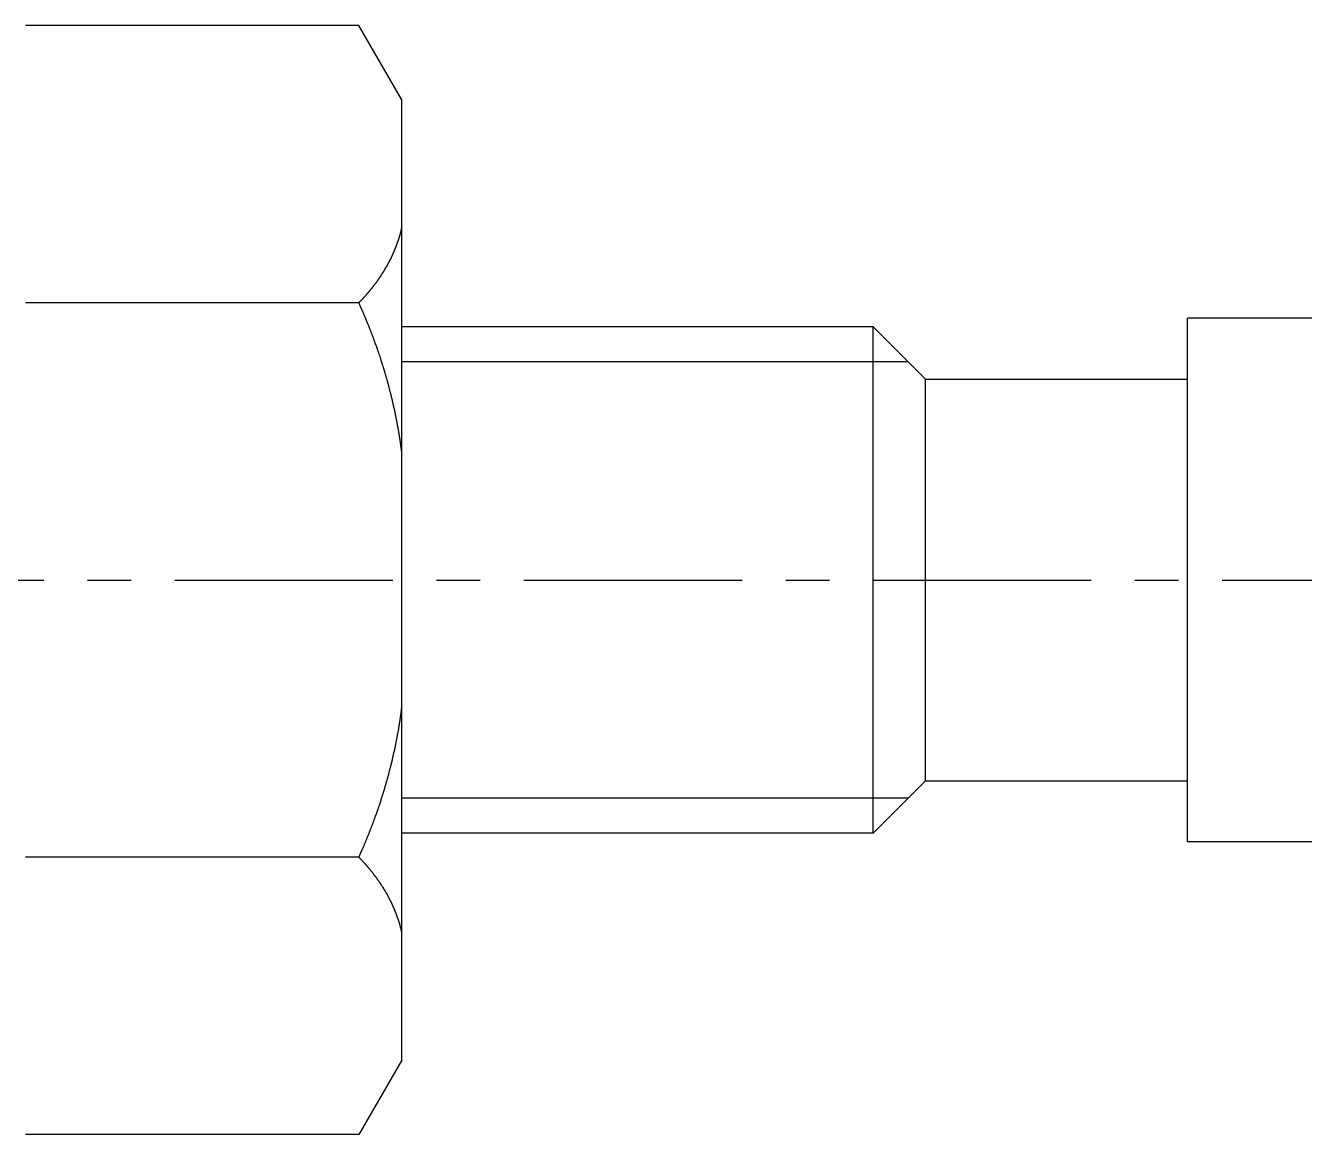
# Model space of a CAD drawing. Extents: x 56 to 259, y 61 to 128.
# Drawn here: x 98.27 to 105.59, y 108.2 to 114.55 of the extents above; entities that cross this region are included whole.
import ezdxf

# ---------------------------------------------------------------- set-up
doc = ezdxf.new("R2010")
doc.units = 0
doc.linetypes.add('CENTER', pattern=[2, 1.25, -0.25, 0.25, -0.25])
doc.layers.get('0').update_dxf_attribs({"linetype": 'CONTINUOUS'})
doc.layers.add('CENTER', color=1, linetype='CENTER')

msp = doc.modelspace()

# ---------------------------------------------------------------- linework, layer by layer
at = {"color": 7, "linetype": 'CONTINUOUS'}
for p, q in [((100.1776, 114.5481), (98.2688, 114.5481)), ((100.4232, 114.1227), (100.1776, 114.5481)), ((100.4232, 113.7543), (100.4232, 114.1227)), ((100.4232, 111.3727), (100.4232, 113.7543)), ((100.1776, 112.9604), (98.2688, 112.9604)), ((103.1232, 112.8227), (100.4232, 112.8227)), ((103.4232, 112.5227), (103.1232, 112.8227)), ((103.1232, 109.9227), (103.1232, 112.8227)), ((108.4232, 112.8727), (104.9232, 112.8727)), ((104.9232, 109.8727), (104.9232, 112.8727)), ((103.4232, 110.2227), (103.4232, 112.5227)), ((103.4232, 112.5227), (104.9232, 112.5227)), ((100.4232, 108.9911), (100.4232, 111.3727)), ((103.4232, 110.2227), (103.1232, 109.9227)), ((103.4232, 110.2227), (104.9232, 110.2227)), ((103.1232, 109.9227), (100.4232, 109.9227)), ((108.4232, 109.8727), (104.9232, 109.8727)), ((100.1776, 109.785), (98.2688, 109.785)), ((100.4232, 108.6227), (100.4232, 108.9911)), ((100.4232, 108.6227), (100.1776, 108.1973)), ((100.1776, 108.1973), (98.2688, 108.1973))]:
    msp.add_line(p, q, dxfattribs=at)
at = {"color": 3, "linetype": 'CONTINUOUS'}
for p, q in [((103.3232, 112.6227), (100.4232, 112.6227)), ((103.3232, 110.1227), (100.4232, 110.1227))]:
    msp.add_line(p, q, dxfattribs=at)
at = {"color": 7}
for points in [[(100.178, 112.96, 0), (100.179, 112.962, 0), (100.18, 112.963, 0), (100.181, 112.964, 0), (100.182, 112.965, 0), (100.184, 112.967, 0), (100.185, 112.968, 0), (100.186, 112.969, 0), (100.187, 112.97, 0), (100.188, 112.972, 0), (100.19, 112.973, 0), (100.191, 112.974, 0), (100.192, 112.975, 0), (100.193, 112.977, 0), (100.194, 112.978, 0), (100.196, 112.979, 0), (100.197, 112.98, 0), (100.198, 112.982, 0), (100.199, 112.983, 0), (100.2, 112.984, 0), (100.202, 112.985, 0), (100.203, 112.987, 0), (100.204, 112.988, 0), (100.205, 112.989, 0), (100.206, 112.99, 0), (100.207, 112.992, 0), (100.209, 112.993, 0), (100.21, 112.994, 0), (100.211, 112.996, 0), (100.212, 112.997, 0), (100.213, 112.998, 0), (100.214, 112.999, 0), (100.216, 113.001, 0), (100.217, 113.002, 0), (100.218, 113.003, 0), (100.219, 113.005, 0), (100.22, 113.006, 0), (100.221, 113.007, 0), (100.223, 113.009, 0), (100.224, 113.01, 0), (100.225, 113.011, 0), (100.226, 113.012, 0), (100.227, 113.014, 0), (100.228, 113.015, 0), (100.229, 113.016, 0), (100.23, 113.018, 0), (100.232, 113.019, 0), (100.233, 113.02, 0), (100.234, 113.022, 0), (100.235, 113.023, 0), (100.236, 113.024, 0), (100.237, 113.026, 0), (100.238, 113.027, 0), (100.239, 113.028, 0), (100.241, 113.03, 0), (100.242, 113.031, 0), (100.243, 113.032, 0), (100.244, 113.034, 0), (100.245, 113.035, 0), (100.246, 113.036, 0), (100.247, 113.038, 0), (100.248, 113.039, 0), (100.249, 113.04, 0), (100.25, 113.042, 0), (100.251, 113.043, 0), (100.253, 113.044, 0), (100.254, 113.046, 0), (100.255, 113.047, 0), (100.256, 113.049, 0), (100.257, 113.05, 0), (100.258, 113.051, 0), (100.259, 113.053, 0), (100.26, 113.054, 0), (100.261, 113.055, 0), (100.262, 113.057, 0), (100.263, 113.058, 0), (100.264, 113.059, 0), (100.265, 113.061, 0), (100.266, 113.062, 0), (100.267, 113.064, 0), (100.268, 113.065, 0), (100.27, 113.066, 0), (100.271, 113.068, 0), (100.272, 113.069, 0), (100.273, 113.071, 0), (100.274, 113.072, 0), (100.275, 113.073, 0), (100.276, 113.075, 0), (100.277, 113.076, 0), (100.278, 113.078, 0), (100.279, 113.079, 0), (100.28, 113.08, 0), (100.281, 113.082, 0), (100.282, 113.083, 0), (100.283, 113.085, 0), (100.284, 113.086, 0), (100.285, 113.087, 0), (100.286, 113.089, 0), (100.287, 113.09, 0), (100.288, 113.092, 0), (100.289, 113.093, 0), (100.29, 113.094, 0), (100.291, 113.096, 0), (100.292, 113.097, 0), (100.293, 113.099, 0), (100.294, 113.1, 0), (100.295, 113.102, 0), (100.296, 113.103, 0), (100.297, 113.104, 0), (100.298, 113.106, 0), (100.299, 113.107, 0), (100.3, 113.109, 0), (100.301, 113.11, 0), (100.302, 113.112, 0), (100.303, 113.113, 0), (100.304, 113.114, 0), (100.305, 113.116, 0), (100.305, 113.117, 0), (100.306, 113.119, 0), (100.307, 113.12, 0), (100.308, 113.122, 0), (100.309, 113.123, 0), (100.31, 113.125, 0), (100.311, 113.126, 0), (100.312, 113.128, 0), (100.313, 113.129, 0), (100.314, 113.13, 0), (100.315, 113.132, 0), (100.316, 113.133, 0), (100.317, 113.135, 0), (100.318, 113.136, 0), (100.319, 113.138, 0), (100.319, 113.139, 0), (100.32, 113.141, 0), (100.321, 113.142, 0), (100.322, 113.144, 0), (100.323, 113.145, 0), (100.324, 113.147, 0), (100.325, 113.148, 0), (100.326, 113.15, 0), (100.327, 113.151, 0), (100.328, 113.153, 0), (100.328, 113.154, 0), (100.329, 113.156, 0), (100.33, 113.157, 0), (100.331, 113.159, 0), (100.332, 113.16, 0), (100.333, 113.162, 0), (100.334, 113.163, 0), (100.335, 113.165, 0), (100.335, 113.166, 0), (100.336, 113.168, 0), (100.337, 113.169, 0), (100.338, 113.171, 0), (100.339, 113.172, 0), (100.34, 113.174, 0), (100.341, 113.175, 0), (100.341, 113.177, 0), (100.342, 113.178, 0), (100.343, 113.18, 0), (100.344, 113.181, 0), (100.345, 113.183, 0), (100.346, 113.184, 0), (100.346, 113.186, 0), (100.347, 113.187, 0), (100.348, 113.189, 0), (100.349, 113.19, 0), (100.35, 113.192, 0), (100.35, 113.193, 0), (100.351, 113.195, 0), (100.352, 113.196, 0), (100.353, 113.198, 0), (100.354, 113.2, 0), (100.354, 113.201, 0), (100.355, 113.203, 0), (100.356, 113.204, 0), (100.357, 113.206, 0), (100.358, 113.207, 0), (100.358, 113.209, 0), (100.359, 113.21, 0), (100.36, 113.212, 0), (100.361, 113.213, 0), (100.362, 113.215, 0), (100.362, 113.217, 0), (100.363, 113.218, 0), (100.364, 113.22, 0), (100.365, 113.221, 0), (100.365, 113.223, 0), (100.366, 113.224, 0), (100.367, 113.226, 0), (100.368, 113.228, 0), (100.368, 113.229, 0), (100.369, 113.231, 0), (100.37, 113.232, 0), (100.37, 113.234, 0), (100.371, 113.235, 0), (100.372, 113.237, 0), (100.373, 113.239, 0), (100.373, 113.24, 0), (100.374, 113.242, 0), (100.375, 113.243, 0), (100.376, 113.245, 0), (100.376, 113.246, 0), (100.377, 113.248, 0), (100.378, 113.25, 0), (100.378, 113.251, 0), (100.379, 113.253, 0), (100.38, 113.254, 0), (100.38, 113.256, 0), (100.381, 113.258, 0), (100.382, 113.259, 0), (100.382, 113.261, 0), (100.383, 113.262, 0), (100.384, 113.264, 0), (100.384, 113.266, 0), (100.385, 113.267, 0), (100.386, 113.269, 0), (100.386, 113.27, 0), (100.387, 113.272, 0), (100.388, 113.274, 0), (100.388, 113.275, 0), (100.389, 113.277, 0), (100.39, 113.278, 0), (100.39, 113.28, 0), (100.391, 113.282, 0), (100.392, 113.283, 0), (100.392, 113.285, 0), (100.393, 113.286, 0), (100.393, 113.288, 0), (100.394, 113.29, 0), (100.395, 113.291, 0), (100.395, 113.293, 0), (100.396, 113.295, 0), (100.396, 113.296, 0), (100.397, 113.298, 0), (100.398, 113.299, 0), (100.398, 113.301, 0), (100.399, 113.303, 0), (100.399, 113.304, 0), (100.4, 113.306, 0), (100.4, 113.308, 0), (100.401, 113.309, 0), (100.402, 113.311, 0), (100.402, 113.313, 0), (100.403, 113.314, 0), (100.403, 113.316, 0), (100.404, 113.317, 0), (100.404, 113.319, 0), (100.405, 113.321, 0), (100.405, 113.322, 0), (100.406, 113.324, 0), (100.407, 113.326, 0), (100.407, 113.327, 0), (100.408, 113.329, 0), (100.408, 113.331, 0), (100.409, 113.332, 0), (100.409, 113.334, 0), (100.41, 113.336, 0), (100.41, 113.337, 0), (100.411, 113.339, 0), (100.411, 113.341, 0), (100.412, 113.342, 0), (100.412, 113.344, 0), (100.413, 113.346, 0), (100.413, 113.347, 0), (100.414, 113.349, 0), (100.414, 113.351, 0), (100.415, 113.352, 0), (100.415, 113.354, 0), (100.416, 113.356, 0), (100.416, 113.357, 0), (100.416, 113.359, 0), (100.417, 113.361, 0), (100.417, 113.362, 0), (100.418, 113.364, 0), (100.418, 113.366, 0), (100.419, 113.367, 0), (100.419, 113.369, 0), (100.42, 113.371, 0), (100.42, 113.372, 0), (100.42, 113.374, 0), (100.421, 113.376, 0), (100.421, 113.377, 0), (100.422, 113.379, 0), (100.422, 113.381, 0), (100.422, 113.382, 0), (100.423, 113.384, 0), (100.423, 113.386, 0)], [(100.423, 112.11, 0), (100.423, 112.113, 0), (100.422, 112.116, 0), (100.422, 112.119, 0), (100.422, 112.122, 0), (100.421, 112.125, 0), (100.421, 112.128, 0), (100.42, 112.131, 0), (100.42, 112.134, 0), (100.42, 112.137, 0), (100.419, 112.14, 0), (100.419, 112.143, 0), (100.418, 112.146, 0), (100.418, 112.149, 0), (100.417, 112.153, 0), (100.417, 112.156, 0), (100.416, 112.159, 0), (100.416, 112.162, 0), (100.416, 112.165, 0), (100.415, 112.168, 0), (100.415, 112.171, 0), (100.414, 112.174, 0), (100.414, 112.177, 0), (100.413, 112.18, 0), (100.413, 112.183, 0), (100.412, 112.186, 0), (100.412, 112.189, 0), (100.411, 112.192, 0), (100.411, 112.195, 0), (100.41, 112.198, 0), (100.41, 112.202, 0), (100.409, 112.205, 0), (100.409, 112.208, 0), (100.408, 112.211, 0), (100.408, 112.214, 0), (100.407, 112.217, 0), (100.407, 112.22, 0), (100.406, 112.223, 0), (100.406, 112.226, 0), (100.405, 112.229, 0), (100.405, 112.232, 0), (100.404, 112.235, 0), (100.404, 112.238, 0), (100.403, 112.241, 0), (100.403, 112.244, 0), (100.402, 112.247, 0), (100.401, 112.25, 0), (100.401, 112.253, 0), (100.4, 112.256, 0), (100.4, 112.259, 0), (100.399, 112.263, 0), (100.399, 112.266, 0), (100.398, 112.269, 0), (100.397, 112.272, 0), (100.397, 112.275, 0), (100.396, 112.278, 0), (100.396, 112.281, 0), (100.395, 112.284, 0), (100.395, 112.287, 0), (100.394, 112.29, 0), (100.393, 112.293, 0), (100.393, 112.296, 0), (100.392, 112.299, 0), (100.392, 112.302, 0), (100.391, 112.305, 0), (100.39, 112.308, 0), (100.39, 112.311, 0), (100.389, 112.314, 0), (100.388, 112.317, 0), (100.388, 112.32, 0), (100.387, 112.323, 0), (100.387, 112.326, 0), (100.386, 112.329, 0), (100.385, 112.332, 0), (100.385, 112.335, 0), (100.384, 112.338, 0), (100.383, 112.342, 0), (100.383, 112.345, 0), (100.382, 112.348, 0), (100.381, 112.351, 0), (100.381, 112.354, 0), (100.38, 112.357, 0), (100.379, 112.36, 0), (100.379, 112.363, 0), (100.378, 112.366, 0), (100.377, 112.369, 0), (100.377, 112.372, 0), (100.376, 112.375, 0), (100.375, 112.378, 0), (100.375, 112.381, 0), (100.374, 112.384, 0), (100.373, 112.387, 0), (100.373, 112.39, 0), (100.372, 112.393, 0), (100.371, 112.396, 0), (100.37, 112.399, 0), (100.37, 112.402, 0), (100.369, 112.405, 0), (100.368, 112.408, 0), (100.368, 112.411, 0), (100.367, 112.414, 0), (100.366, 112.417, 0), (100.365, 112.42, 0), (100.365, 112.423, 0), (100.364, 112.426, 0), (100.363, 112.429, 0), (100.362, 112.432, 0), (100.362, 112.435, 0), (100.361, 112.438, 0), (100.36, 112.441, 0), (100.359, 112.444, 0), (100.359, 112.447, 0), (100.358, 112.45, 0), (100.357, 112.453, 0), (100.356, 112.456, 0), (100.356, 112.459, 0), (100.355, 112.462, 0), (100.354, 112.465, 0), (100.353, 112.468, 0), (100.352, 112.471, 0), (100.352, 112.474, 0), (100.351, 112.477, 0), (100.35, 112.48, 0), (100.349, 112.483, 0), (100.349, 112.486, 0), (100.348, 112.489, 0), (100.347, 112.492, 0), (100.346, 112.495, 0), (100.345, 112.498, 0), (100.344, 112.501, 0), (100.344, 112.504, 0), (100.343, 112.507, 0), (100.342, 112.51, 0), (100.341, 112.513, 0), (100.34, 112.516, 0), (100.339, 112.519, 0), (100.339, 112.522, 0), (100.338, 112.525, 0), (100.337, 112.528, 0), (100.336, 112.531, 0), (100.335, 112.534, 0), (100.334, 112.537, 0), (100.334, 112.54, 0), (100.333, 112.543, 0), (100.332, 112.546, 0), (100.331, 112.549, 0), (100.33, 112.552, 0), (100.329, 112.555, 0), (100.328, 112.558, 0), (100.327, 112.561, 0), (100.327, 112.563, 0), (100.326, 112.566, 0), (100.325, 112.569, 0), (100.324, 112.572, 0), (100.323, 112.575, 0), (100.322, 112.578, 0), (100.321, 112.581, 0), (100.32, 112.584, 0), (100.319, 112.587, 0), (100.319, 112.59, 0), (100.318, 112.593, 0), (100.317, 112.596, 0), (100.316, 112.599, 0), (100.315, 112.602, 0), (100.314, 112.605, 0), (100.313, 112.608, 0), (100.312, 112.611, 0), (100.311, 112.614, 0), (100.31, 112.617, 0), (100.309, 112.62, 0), (100.308, 112.623, 0), (100.307, 112.626, 0), (100.306, 112.629, 0), (100.305, 112.632, 0), (100.305, 112.634, 0), (100.304, 112.637, 0), (100.303, 112.64, 0), (100.302, 112.643, 0), (100.301, 112.646, 0), (100.3, 112.649, 0), (100.299, 112.652, 0), (100.298, 112.655, 0), (100.297, 112.658, 0), (100.296, 112.661, 0), (100.295, 112.664, 0), (100.294, 112.667, 0), (100.293, 112.67, 0), (100.292, 112.673, 0), (100.291, 112.676, 0), (100.29, 112.679, 0), (100.289, 112.681, 0), (100.288, 112.684, 0), (100.287, 112.687, 0), (100.286, 112.69, 0), (100.285, 112.693, 0), (100.284, 112.696, 0), (100.283, 112.699, 0), (100.282, 112.702, 0), (100.281, 112.705, 0), (100.28, 112.708, 0), (100.279, 112.711, 0), (100.278, 112.714, 0), (100.277, 112.717, 0), (100.276, 112.719, 0), (100.274, 112.722, 0), (100.273, 112.725, 0), (100.272, 112.728, 0), (100.271, 112.731, 0), (100.27, 112.734, 0), (100.269, 112.737, 0), (100.268, 112.74, 0), (100.267, 112.743, 0), (100.266, 112.746, 0), (100.265, 112.749, 0), (100.264, 112.751, 0), (100.263, 112.754, 0), (100.262, 112.757, 0), (100.261, 112.76, 0), (100.26, 112.763, 0), (100.258, 112.766, 0), (100.257, 112.769, 0), (100.256, 112.772, 0), (100.255, 112.775, 0), (100.254, 112.778, 0), (100.253, 112.78, 0), (100.252, 112.783, 0), (100.251, 112.786, 0), (100.25, 112.789, 0), (100.248, 112.792, 0), (100.247, 112.795, 0), (100.246, 112.798, 0), (100.245, 112.801, 0), (100.244, 112.804, 0), (100.243, 112.806, 0), (100.242, 112.809, 0), (100.241, 112.812, 0), (100.239, 112.815, 0), (100.238, 112.818, 0), (100.237, 112.821, 0), (100.236, 112.824, 0), (100.235, 112.827, 0), (100.234, 112.829, 0), (100.233, 112.832, 0), (100.231, 112.835, 0), (100.23, 112.838, 0), (100.229, 112.841, 0), (100.228, 112.844, 0), (100.227, 112.847, 0), (100.226, 112.85, 0), (100.224, 112.852, 0), (100.223, 112.855, 0), (100.222, 112.858, 0), (100.221, 112.861, 0), (100.22, 112.864, 0), (100.218, 112.867, 0), (100.217, 112.87, 0), (100.216, 112.872, 0), (100.215, 112.875, 0), (100.214, 112.878, 0), (100.212, 112.881, 0), (100.211, 112.884, 0), (100.21, 112.887, 0), (100.209, 112.89, 0), (100.208, 112.892, 0), (100.206, 112.895, 0), (100.205, 112.898, 0), (100.204, 112.901, 0), (100.203, 112.904, 0), (100.202, 112.907, 0), (100.2, 112.91, 0), (100.199, 112.912, 0), (100.198, 112.915, 0), (100.197, 112.918, 0), (100.195, 112.921, 0), (100.194, 112.924, 0), (100.193, 112.927, 0), (100.192, 112.929, 0), (100.19, 112.932, 0), (100.189, 112.935, 0), (100.188, 112.938, 0), (100.187, 112.941, 0), (100.185, 112.943, 0), (100.184, 112.946, 0), (100.183, 112.949, 0), (100.181, 112.952, 0), (100.18, 112.955, 0), (100.179, 112.958, 0), (100.178, 112.96, 0)], [(100.178, 109.785, 0), (100.179, 109.788, 0), (100.18, 109.791, 0), (100.181, 109.793, 0), (100.183, 109.796, 0), (100.184, 109.799, 0), (100.185, 109.802, 0), (100.187, 109.805, 0), (100.188, 109.808, 0), (100.189, 109.81, 0), (100.19, 109.813, 0), (100.192, 109.816, 0), (100.193, 109.819, 0), (100.194, 109.822, 0), (100.195, 109.825, 0), (100.197, 109.827, 0), (100.198, 109.83, 0), (100.199, 109.833, 0), (100.2, 109.836, 0), (100.202, 109.839, 0), (100.203, 109.842, 0), (100.204, 109.844, 0), (100.205, 109.847, 0), (100.206, 109.85, 0), (100.208, 109.853, 0), (100.209, 109.856, 0), (100.21, 109.859, 0), (100.211, 109.862, 0), (100.212, 109.864, 0), (100.214, 109.867, 0), (100.215, 109.87, 0), (100.216, 109.873, 0), (100.217, 109.876, 0), (100.218, 109.879, 0), (100.22, 109.882, 0), (100.221, 109.884, 0), (100.222, 109.887, 0), (100.223, 109.89, 0), (100.224, 109.893, 0), (100.226, 109.896, 0), (100.227, 109.899, 0), (100.228, 109.902, 0), (100.229, 109.904, 0), (100.23, 109.907, 0), (100.231, 109.91, 0), (100.233, 109.913, 0), (100.234, 109.916, 0), (100.235, 109.919, 0), (100.236, 109.922, 0), (100.237, 109.925, 0), (100.238, 109.927, 0), (100.239, 109.93, 0), (100.241, 109.933, 0), (100.242, 109.936, 0), (100.243, 109.939, 0), (100.244, 109.942, 0), (100.245, 109.945, 0), (100.246, 109.948, 0), (100.247, 109.95, 0), (100.248, 109.953, 0), (100.25, 109.956, 0), (100.251, 109.959, 0), (100.252, 109.962, 0), (100.253, 109.965, 0), (100.254, 109.968, 0), (100.255, 109.971, 0), (100.256, 109.974, 0), (100.257, 109.977, 0), (100.258, 109.979, 0), (100.26, 109.982, 0), (100.261, 109.985, 0), (100.262, 109.988, 0), (100.263, 109.991, 0), (100.264, 109.994, 0), (100.265, 109.997, 0), (100.266, 110, 0), (100.267, 110.003, 0), (100.268, 110.006, 0), (100.269, 110.008, 0), (100.27, 110.011, 0), (100.271, 110.014, 0), (100.272, 110.017, 0), (100.273, 110.02, 0), (100.274, 110.023, 0), (100.276, 110.026, 0), (100.277, 110.029, 0), (100.278, 110.032, 0), (100.279, 110.035, 0), (100.28, 110.038, 0), (100.281, 110.041, 0), (100.282, 110.043, 0), (100.283, 110.046, 0), (100.284, 110.049, 0), (100.285, 110.052, 0), (100.286, 110.055, 0), (100.287, 110.058, 0), (100.288, 110.061, 0), (100.289, 110.064, 0), (100.29, 110.067, 0), (100.291, 110.07, 0), (100.292, 110.073, 0), (100.293, 110.076, 0), (100.294, 110.079, 0), (100.295, 110.082, 0), (100.296, 110.084, 0), (100.297, 110.087, 0), (100.298, 110.09, 0), (100.299, 110.093, 0), (100.3, 110.096, 0), (100.301, 110.099, 0), (100.302, 110.102, 0), (100.303, 110.105, 0), (100.304, 110.108, 0), (100.305, 110.111, 0), (100.305, 110.114, 0), (100.306, 110.117, 0), (100.307, 110.12, 0), (100.308, 110.123, 0), (100.309, 110.126, 0), (100.31, 110.129, 0), (100.311, 110.132, 0), (100.312, 110.135, 0), (100.313, 110.138, 0), (100.314, 110.14, 0), (100.315, 110.143, 0), (100.316, 110.146, 0), (100.317, 110.149, 0), (100.318, 110.152, 0), (100.319, 110.155, 0), (100.319, 110.158, 0), (100.32, 110.161, 0), (100.321, 110.164, 0), (100.322, 110.167, 0), (100.323, 110.17, 0), (100.324, 110.173, 0), (100.325, 110.176, 0), (100.326, 110.179, 0), (100.327, 110.182, 0), (100.327, 110.185, 0), (100.328, 110.188, 0), (100.329, 110.191, 0), (100.33, 110.194, 0), (100.331, 110.197, 0), (100.332, 110.2, 0), (100.333, 110.203, 0), (100.334, 110.206, 0), (100.334, 110.209, 0), (100.335, 110.212, 0), (100.336, 110.215, 0), (100.337, 110.218, 0), (100.338, 110.221, 0), (100.339, 110.224, 0), (100.339, 110.227, 0), (100.34, 110.23, 0), (100.341, 110.233, 0), (100.342, 110.236, 0), (100.343, 110.238, 0), (100.344, 110.241, 0), (100.344, 110.244, 0), (100.345, 110.247, 0), (100.346, 110.25, 0), (100.347, 110.253, 0), (100.348, 110.256, 0), (100.349, 110.259, 0), (100.349, 110.262, 0), (100.35, 110.265, 0), (100.351, 110.268, 0), (100.352, 110.271, 0), (100.352, 110.274, 0), (100.353, 110.277, 0), (100.354, 110.28, 0), (100.355, 110.283, 0), (100.356, 110.286, 0), (100.356, 110.289, 0), (100.357, 110.292, 0), (100.358, 110.295, 0), (100.359, 110.298, 0), (100.359, 110.301, 0), (100.36, 110.304, 0), (100.361, 110.307, 0), (100.362, 110.31, 0), (100.362, 110.313, 0), (100.363, 110.316, 0), (100.364, 110.319, 0), (100.365, 110.322, 0), (100.365, 110.325, 0), (100.366, 110.328, 0), (100.367, 110.331, 0), (100.368, 110.334, 0), (100.368, 110.337, 0), (100.369, 110.34, 0), (100.37, 110.343, 0), (100.37, 110.347, 0), (100.371, 110.35, 0), (100.372, 110.353, 0), (100.373, 110.356, 0), (100.373, 110.359, 0), (100.374, 110.362, 0), (100.375, 110.365, 0), (100.375, 110.368, 0), (100.376, 110.371, 0), (100.377, 110.374, 0), (100.377, 110.377, 0), (100.378, 110.38, 0), (100.379, 110.383, 0), (100.379, 110.386, 0), (100.38, 110.389, 0), (100.381, 110.392, 0), (100.381, 110.395, 0), (100.382, 110.398, 0), (100.383, 110.401, 0), (100.383, 110.404, 0), (100.384, 110.407, 0), (100.385, 110.41, 0), (100.385, 110.413, 0), (100.386, 110.416, 0), (100.387, 110.419, 0), (100.387, 110.422, 0), (100.388, 110.425, 0), (100.388, 110.428, 0), (100.389, 110.431, 0), (100.39, 110.434, 0), (100.39, 110.437, 0), (100.391, 110.44, 0), (100.392, 110.443, 0), (100.392, 110.446, 0), (100.393, 110.449, 0), (100.393, 110.452, 0), (100.394, 110.455, 0), (100.395, 110.459, 0), (100.395, 110.462, 0), (100.396, 110.465, 0), (100.396, 110.468, 0), (100.397, 110.471, 0), (100.397, 110.474, 0), (100.398, 110.477, 0), (100.399, 110.48, 0), (100.399, 110.483, 0), (100.4, 110.486, 0), (100.4, 110.489, 0), (100.401, 110.492, 0), (100.401, 110.495, 0), (100.402, 110.498, 0), (100.403, 110.501, 0), (100.403, 110.504, 0), (100.404, 110.507, 0), (100.404, 110.51, 0), (100.405, 110.513, 0), (100.405, 110.516, 0), (100.406, 110.519, 0), (100.406, 110.523, 0), (100.407, 110.526, 0), (100.407, 110.529, 0), (100.408, 110.532, 0), (100.408, 110.535, 0), (100.409, 110.538, 0), (100.409, 110.541, 0), (100.41, 110.544, 0), (100.41, 110.547, 0), (100.411, 110.55, 0), (100.411, 110.553, 0), (100.412, 110.556, 0), (100.412, 110.559, 0), (100.413, 110.562, 0), (100.413, 110.565, 0), (100.414, 110.568, 0), (100.414, 110.571, 0), (100.415, 110.575, 0), (100.415, 110.578, 0), (100.416, 110.581, 0), (100.416, 110.584, 0), (100.416, 110.587, 0), (100.417, 110.59, 0), (100.417, 110.593, 0), (100.418, 110.596, 0), (100.418, 110.599, 0), (100.419, 110.602, 0), (100.419, 110.605, 0), (100.42, 110.608, 0), (100.42, 110.611, 0), (100.42, 110.614, 0), (100.421, 110.617, 0), (100.421, 110.62, 0), (100.422, 110.624, 0), (100.422, 110.627, 0), (100.422, 110.63, 0), (100.423, 110.633, 0), (100.423, 110.636, 0)], [(100.423, 109.36, 0), (100.423, 109.361, 0), (100.422, 109.363, 0), (100.422, 109.365, 0), (100.422, 109.366, 0), (100.421, 109.368, 0), (100.421, 109.37, 0), (100.42, 109.371, 0), (100.42, 109.373, 0), (100.42, 109.375, 0), (100.419, 109.376, 0), (100.419, 109.378, 0), (100.418, 109.38, 0), (100.418, 109.381, 0), (100.417, 109.383, 0), (100.417, 109.385, 0), (100.416, 109.386, 0), (100.416, 109.388, 0), (100.416, 109.39, 0), (100.415, 109.391, 0), (100.415, 109.393, 0), (100.414, 109.395, 0), (100.414, 109.396, 0), (100.413, 109.398, 0), (100.413, 109.4, 0), (100.412, 109.401, 0), (100.412, 109.403, 0), (100.411, 109.405, 0), (100.411, 109.406, 0), (100.41, 109.408, 0), (100.41, 109.41, 0), (100.409, 109.411, 0), (100.409, 109.413, 0), (100.408, 109.415, 0), (100.408, 109.416, 0), (100.407, 109.418, 0), (100.407, 109.42, 0), (100.406, 109.421, 0), (100.405, 109.423, 0), (100.405, 109.425, 0), (100.404, 109.426, 0), (100.404, 109.428, 0), (100.403, 109.43, 0), (100.403, 109.431, 0), (100.402, 109.433, 0), (100.402, 109.435, 0), (100.401, 109.436, 0), (100.4, 109.438, 0), (100.4, 109.439, 0), (100.399, 109.441, 0), (100.399, 109.443, 0), (100.398, 109.444, 0), (100.398, 109.446, 0), (100.397, 109.448, 0), (100.396, 109.449, 0), (100.396, 109.451, 0), (100.395, 109.452, 0), (100.395, 109.454, 0), (100.394, 109.456, 0), (100.393, 109.457, 0), (100.393, 109.459, 0), (100.392, 109.461, 0), (100.392, 109.462, 0), (100.391, 109.464, 0), (100.39, 109.465, 0), (100.39, 109.467, 0), (100.389, 109.469, 0), (100.388, 109.47, 0), (100.388, 109.472, 0), (100.387, 109.473, 0), (100.386, 109.475, 0), (100.386, 109.477, 0), (100.385, 109.478, 0), (100.384, 109.48, 0), (100.384, 109.481, 0), (100.383, 109.483, 0), (100.382, 109.485, 0), (100.382, 109.486, 0), (100.381, 109.488, 0), (100.38, 109.489, 0), (100.38, 109.491, 0), (100.379, 109.493, 0), (100.378, 109.494, 0), (100.378, 109.496, 0), (100.377, 109.497, 0), (100.376, 109.499, 0), (100.376, 109.501, 0), (100.375, 109.502, 0), (100.374, 109.504, 0), (100.373, 109.505, 0), (100.373, 109.507, 0), (100.372, 109.508, 0), (100.371, 109.51, 0), (100.37, 109.512, 0), (100.37, 109.513, 0), (100.369, 109.515, 0), (100.368, 109.516, 0), (100.368, 109.518, 0), (100.367, 109.519, 0), (100.366, 109.521, 0), (100.365, 109.523, 0), (100.365, 109.524, 0), (100.364, 109.526, 0), (100.363, 109.527, 0), (100.362, 109.529, 0), (100.362, 109.53, 0), (100.361, 109.532, 0), (100.36, 109.533, 0), (100.359, 109.535, 0), (100.358, 109.537, 0), (100.358, 109.538, 0), (100.357, 109.54, 0), (100.356, 109.541, 0), (100.355, 109.543, 0), (100.354, 109.544, 0), (100.354, 109.546, 0), (100.353, 109.547, 0), (100.352, 109.549, 0), (100.351, 109.55, 0), (100.35, 109.552, 0), (100.35, 109.554, 0), (100.349, 109.555, 0), (100.348, 109.557, 0), (100.347, 109.558, 0), (100.346, 109.56, 0), (100.346, 109.561, 0), (100.345, 109.563, 0), (100.344, 109.564, 0), (100.343, 109.566, 0), (100.342, 109.567, 0), (100.341, 109.569, 0), (100.341, 109.57, 0), (100.34, 109.572, 0), (100.339, 109.573, 0), (100.338, 109.575, 0), (100.337, 109.576, 0), (100.336, 109.578, 0), (100.335, 109.579, 0), (100.335, 109.581, 0), (100.334, 109.582, 0), (100.333, 109.584, 0), (100.332, 109.585, 0), (100.331, 109.587, 0), (100.33, 109.588, 0), (100.329, 109.59, 0), (100.328, 109.591, 0), (100.328, 109.593, 0), (100.327, 109.594, 0), (100.326, 109.596, 0), (100.325, 109.597, 0), (100.324, 109.599, 0), (100.323, 109.6, 0), (100.322, 109.602, 0), (100.321, 109.603, 0), (100.32, 109.605, 0), (100.319, 109.606, 0), (100.319, 109.608, 0), (100.318, 109.609, 0), (100.317, 109.611, 0), (100.316, 109.612, 0), (100.315, 109.613, 0), (100.314, 109.615, 0), (100.313, 109.616, 0), (100.312, 109.618, 0), (100.311, 109.619, 0), (100.31, 109.621, 0), (100.309, 109.622, 0), (100.308, 109.624, 0), (100.307, 109.625, 0), (100.306, 109.627, 0), (100.305, 109.628, 0), (100.305, 109.629, 0), (100.304, 109.631, 0), (100.303, 109.632, 0), (100.302, 109.634, 0), (100.301, 109.635, 0), (100.3, 109.637, 0), (100.299, 109.638, 0), (100.298, 109.64, 0), (100.297, 109.641, 0), (100.296, 109.642, 0), (100.295, 109.644, 0), (100.294, 109.645, 0), (100.293, 109.647, 0), (100.292, 109.648, 0), (100.291, 109.65, 0), (100.29, 109.651, 0), (100.289, 109.652, 0), (100.288, 109.654, 0), (100.287, 109.655, 0), (100.286, 109.657, 0), (100.285, 109.658, 0), (100.284, 109.659, 0), (100.283, 109.661, 0), (100.282, 109.662, 0), (100.281, 109.664, 0), (100.28, 109.665, 0), (100.279, 109.667, 0), (100.278, 109.668, 0), (100.277, 109.669, 0), (100.276, 109.671, 0), (100.275, 109.672, 0), (100.274, 109.673, 0), (100.273, 109.675, 0), (100.272, 109.676, 0), (100.271, 109.678, 0), (100.27, 109.679, 0), (100.268, 109.68, 0), (100.267, 109.682, 0), (100.266, 109.683, 0), (100.265, 109.685, 0), (100.264, 109.686, 0), (100.263, 109.687, 0), (100.262, 109.689, 0), (100.261, 109.69, 0), (100.26, 109.691, 0), (100.259, 109.693, 0), (100.258, 109.694, 0), (100.257, 109.696, 0), (100.256, 109.697, 0), (100.255, 109.698, 0), (100.254, 109.7, 0), (100.253, 109.701, 0), (100.251, 109.702, 0), (100.25, 109.704, 0), (100.249, 109.705, 0), (100.248, 109.706, 0), (100.247, 109.708, 0), (100.246, 109.709, 0), (100.245, 109.71, 0), (100.244, 109.712, 0), (100.243, 109.713, 0), (100.242, 109.714, 0), (100.241, 109.716, 0), (100.239, 109.717, 0), (100.238, 109.718, 0), (100.237, 109.72, 0), (100.236, 109.721, 0), (100.235, 109.722, 0), (100.234, 109.724, 0), (100.233, 109.725, 0), (100.232, 109.726, 0), (100.23, 109.728, 0), (100.229, 109.729, 0), (100.228, 109.73, 0), (100.227, 109.732, 0), (100.226, 109.733, 0), (100.225, 109.734, 0), (100.224, 109.736, 0), (100.223, 109.737, 0), (100.221, 109.738, 0), (100.22, 109.739, 0), (100.219, 109.741, 0), (100.218, 109.742, 0), (100.217, 109.743, 0), (100.216, 109.745, 0), (100.214, 109.746, 0), (100.213, 109.747, 0), (100.212, 109.749, 0), (100.211, 109.75, 0), (100.21, 109.751, 0), (100.209, 109.752, 0), (100.207, 109.754, 0), (100.206, 109.755, 0), (100.205, 109.756, 0), (100.204, 109.757, 0), (100.203, 109.759, 0), (100.202, 109.76, 0), (100.2, 109.761, 0), (100.199, 109.763, 0), (100.198, 109.764, 0), (100.197, 109.765, 0), (100.196, 109.766, 0), (100.194, 109.768, 0), (100.193, 109.769, 0), (100.192, 109.77, 0), (100.191, 109.771, 0), (100.19, 109.773, 0), (100.188, 109.774, 0), (100.187, 109.775, 0), (100.186, 109.776, 0), (100.185, 109.778, 0), (100.184, 109.779, 0), (100.182, 109.78, 0), (100.181, 109.781, 0), (100.18, 109.783, 0), (100.179, 109.784, 0), (100.178, 109.785, 0)]]:
    msp.add_polyline3d(points, dxfattribs=at)
at = {"layer": 'CENTER', "color": 1, "linetype": 'CENTER'}
msp.add_line((87.1232, 111.3727), (197.0232, 111.3727), dxfattribs=at)

doc.saveas('drawing.dxf')
